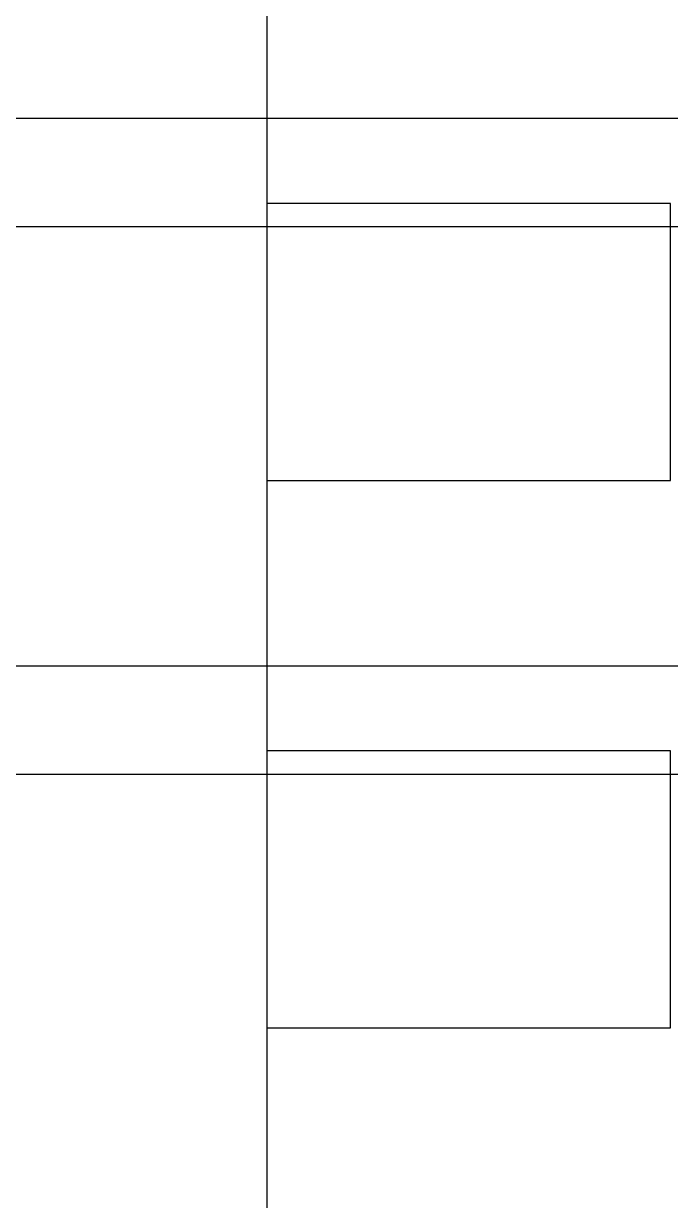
# Model space of a CAD drawing. Header units: millimetres. Extents: x -28.2 to 24.3, y -24.8 to 12.4.
# Drawn here: x -0.263 to 0.062, y -2.99 to -2.397 of the extents above; entities that cross this region are included whole.
import ezdxf

# ---------------------------------------------------------------- set-up
doc = ezdxf.new("R2010")
doc.units = ezdxf.units.MM
doc.layers.add('BUILDINGELEMENTPROXY', color=8, linetype='Continuous')

msp = doc.modelspace()

# ---------------------------------------------------------------- linework, layer by layer
at = {"layer": 'BUILDINGELEMENTPROXY'}
for p, q in [((-0.14082, -1.30585, 3.253), (-0.14082, -3.03005, 2.16248)), ((0.51078, -2.4448, 2.60641), (-0.58922, -2.4448, 2.60641)), ((0.06238, -2.48749, 2.50564), (-0.14082, -2.48749, 2.50564)), ((-0.14082, -2.48749, 2.50564), (-0.14082, -2.50106, 2.5271)), ((0.06238, -2.50106, 2.5271), (0.06238, -2.48749, 2.50564)), ((-0.58922, -2.49916, 2.78074), (0.51078, -2.49916, 2.78074)), ((-0.14082, -2.50106, 2.5271), (-0.14082, -2.50303, 2.53021)), ((-0.14082, -2.50303, 2.53021), (-0.14082, -2.62703, 2.53021)), ((0.06238, -2.50303, 2.53021), (0.06238, -2.50106, 2.5271)), ((0.06238, -2.62703, 2.53021), (0.06238, -2.50303, 2.53021)), ((-0.14082, -2.62703, 2.53021), (0.06238, -2.62703, 2.53021)), ((0.51078, -2.72045, 2.43207), (-0.58922, -2.72045, 2.43207)), ((0.06238, -2.76313, 2.3313), (-0.14082, -2.76313, 2.3313)), ((-0.14082, -2.76313, 2.3313), (-0.14082, -2.77671, 2.35276)), ((0.06238, -2.77671, 2.35276), (0.06238, -2.76313, 2.3313)), ((-0.58922, -2.7748, 2.60641), (0.51078, -2.7748, 2.60641)), ((-0.14082, -2.77671, 2.35276), (-0.14082, -2.77867, 2.35587)), ((-0.14082, -2.77867, 2.35587), (-0.14082, -2.90267, 2.35587)), ((0.06238, -2.77867, 2.35587), (0.06238, -2.77671, 2.35276)), ((0.06238, -2.90267, 2.35587), (0.06238, -2.77867, 2.35587)), ((-0.14082, -2.90267, 2.35587), (0.06238, -2.90267, 2.35587))]:
    msp.add_line(p, q, dxfattribs=at)

doc.saveas('drawing.dxf')
